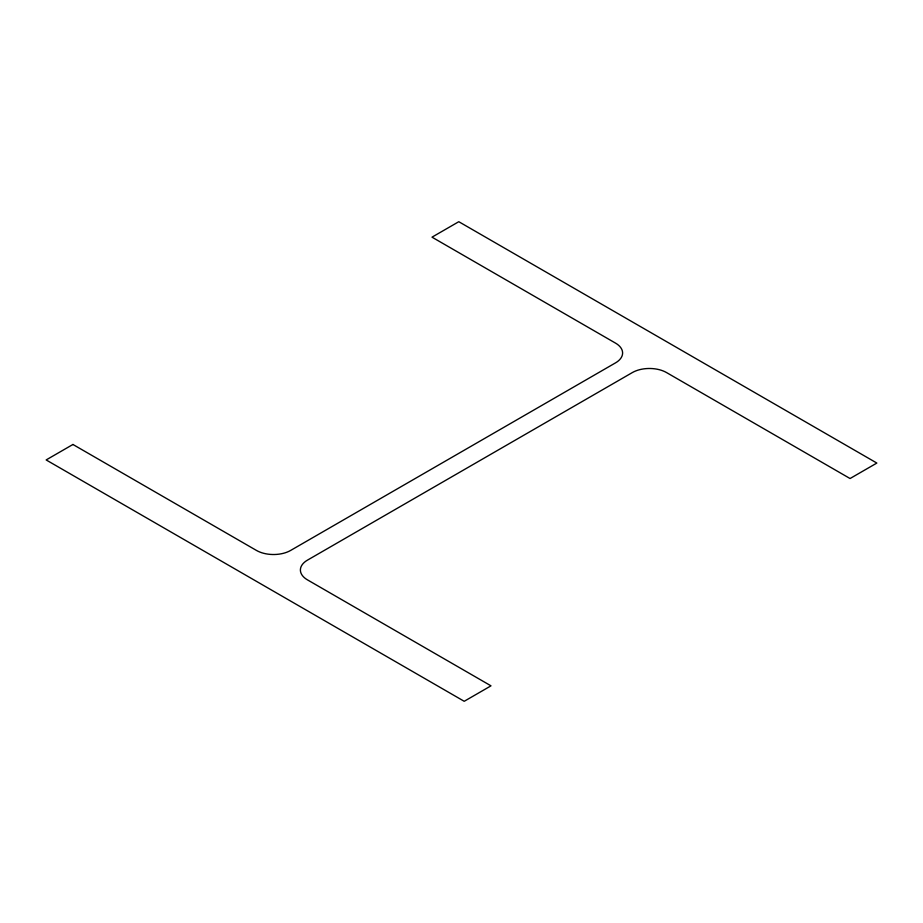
<?xml version="1.0" encoding="UTF-8"?>
<svg xmlns="http://www.w3.org/2000/svg" width="923" height="923" viewBox="0 0 923 923"><rect width="100%" height="100%" fill="white"/><g stroke="black" fill="none" stroke-linecap="round" stroke-linejoin="round"><path stroke-width="1.38" d="M72.94 444.471L46.15 459.942L464.211 701.295L490.99 685.835L307.474 579.875A24.183 13.96 0 0 1 307.474 560.134L632.347 372.569A24.183 13.96 0 0 1 666.544 372.569L850.06 478.529L876.85 463.058L458.789 221.705L432.01 237.165L615.526 343.125A24.183 13.96 0 0 1 615.526 362.866L290.653 550.431A24.183 13.96 0 0 1 256.456 550.431L72.94 444.471"/></g></svg>
